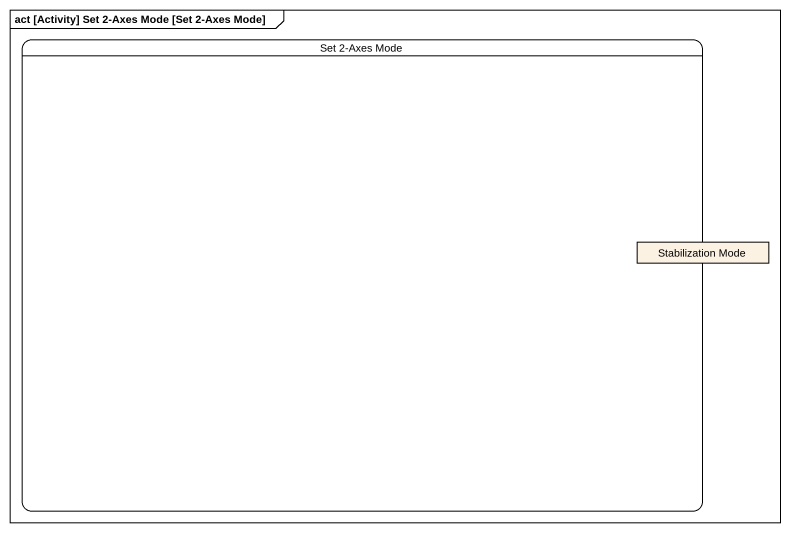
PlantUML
@startuml
mainframe act [Activity] Set 2-Axes Mode [Set 2-Axes Mode]
hide empty description
state "Set 2-Axes Mode" as Set_2_Axes_Mode {
  state "Stabilization Mode" as Stabilization_Mode <<object>>
}
@enduml
